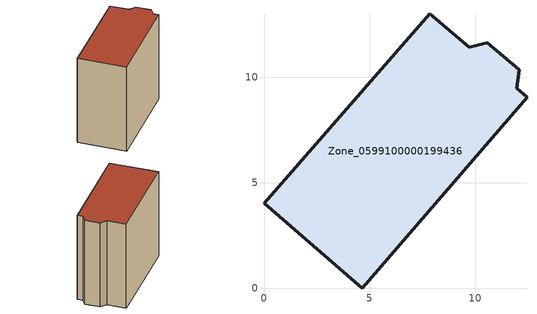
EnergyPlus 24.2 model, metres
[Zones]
Zone_0599100000199436
 floor ground (C_G): 12.44,9.04 4.65,0 0,4.02 7.85,13 9.7,11.42 10.57,11.63 12.07,10.34 11.96,9.46 z0
 wall outside (C_F): 4.65,0 12.44,9.04 11.96,9.46 12.07,10.34 10.57,11.63 9.7,11.42 7.85,13 0,4.02 4.65,0 z0:11.84
 roof outside (C_R): 10.57,11.63 9.7,11.42 7.85,13 0,4.02 4.65,0 12.44,9.04 11.96,9.46 12.07,10.34 z11.84
[BUILDING]
Pand.0599100000199436: North Axis=0; Terrain=City; Loads Convergence Tolerance Value=0.04; Temperature Convergence Tolerance Value=0.4; Solar Distribution=FullExterior; Maximum Number of Warmup Days=25; Minimum Number of Warmup Days=1
[Site:Location]
Rotterdam.The.Hague.AP_ZH_NLD Design_Conditions: Latitude=51.96; Longitude=4.45; Time Zone=1; Elevation=-4.5
[SITE:GROUNDTEMPERATURE:BUILDINGSURFACE]
18, 18, 18, 18, 18, 18, 18, 18, 18, 18, 18, 18
[MATERIAL] Thermal Absorptance=0.9; Solar Absorptance=0.7; Visible Absorptance=0.7
Name | Roughness | Thickness | Conductivity | Density | Specific Heat
G.TI.1946 | MediumSmooth | 0.15 | 1 | 540 | 1210
F.TI.1946 | Rough | 0.3 | 0.857143 | 1920 | 840
R.TI.1946 | MediumRough | 0.2 | 0.1 | 1500 | 1000
[CONSTRUCTION]
C_G: G.TI.1946
C_F: F.TI.1946
C_R: R.TI.1946
[ZONE]
Zone_0599100000199436: Type=1; Multiplier=1; Ceiling Height=Autocalculate; Volume=Autocalculate; Floor Area=autocalculate; Part of Total Floor Area=Yes
[ZONEINFILTRATION:DESIGNFLOWRATE]
Infil_Zone_0599100000199436: Zone or ZoneList or Space or SpaceList=Zone_0599100000199436; Schedule=AlwaysOn; Design Flow Rate Calculation Method=Flow/Area; Flow Rate per Floor Area=0.003; Constant Term Coefficient=1; Temperature Term Coefficient=0; Velocity Term Coefficient=0; Velocity Squared Term Coefficient=0
[HVACTEMPLATE:ZONE:IDEALLOADSAIRSYSTEM]
Zone_0599100000199436: Maximum Heating Supply Air Temperature=50; Minimum Cooling Supply Air Temperature=13; Maximum Heating Supply Air Humidity Ratio=0.0156; Minimum Cooling Supply Air Humidity Ratio=0.0077; Heating Limit=NoLimit; Cooling Limit=NoLimit; Dehumidification Control Type=ConstantSensibleHeatRatio; Cooling Sensible Heat Ratio=0.7; Dehumidification Setpoint=60; Humidification Control Type=None; Humidification Setpoint=30; Outdoor Air Method=None; Outdoor Air Flow Rate per Person=0.00944; Outdoor Air Flow Rate per Zone Floor Area=0; Outdoor Air Flow Rate per Zone=0; Demand Controlled Ventilation Type=None; Outdoor Air Economizer Type=NoEconomizer; Heat Recovery Type=None; Sensible Heat Recovery Effectiveness=0.7; Latent Heat Recovery Effectiveness=0.65
[ZONECONTROL:THERMOSTAT]
ThermostatControl_Zone_0599100000199436: Zone or ZoneList=Zone_0599100000199436; Control Type Schedule=DualSetpointControlType; Control 1=Thermostat_Zone_0599100000199436; Temperature Difference Between Cutout And Setpoint=0
[THERMOSTATSETPOINT:DUALSETPOINT]
Thermostat_Zone_0599100000199436: Heating Setpoint Temperature Schedule=HeatingSetpoint_Zone_0599100000199436; Cooling Setpoint Temperature Schedule=CoolingSetpoint_Zone_0599100000199436
[SCHEDULE:COMPACT]
HeatingSetpoint_Zone_0599100000199436: Through: 12/31, For: AllDays, Until: 24:00, 21
CoolingSetpoint_Zone_0599100000199436: Through: 12/31, For: AllDays, Until: 24:00, 24
DualSetpointControlType: Through: 12/31, For: AllDays, Until: 24:00, 4
AlwaysOn: Through: 12/31, For: AllDays, Until: 24:00, 1
